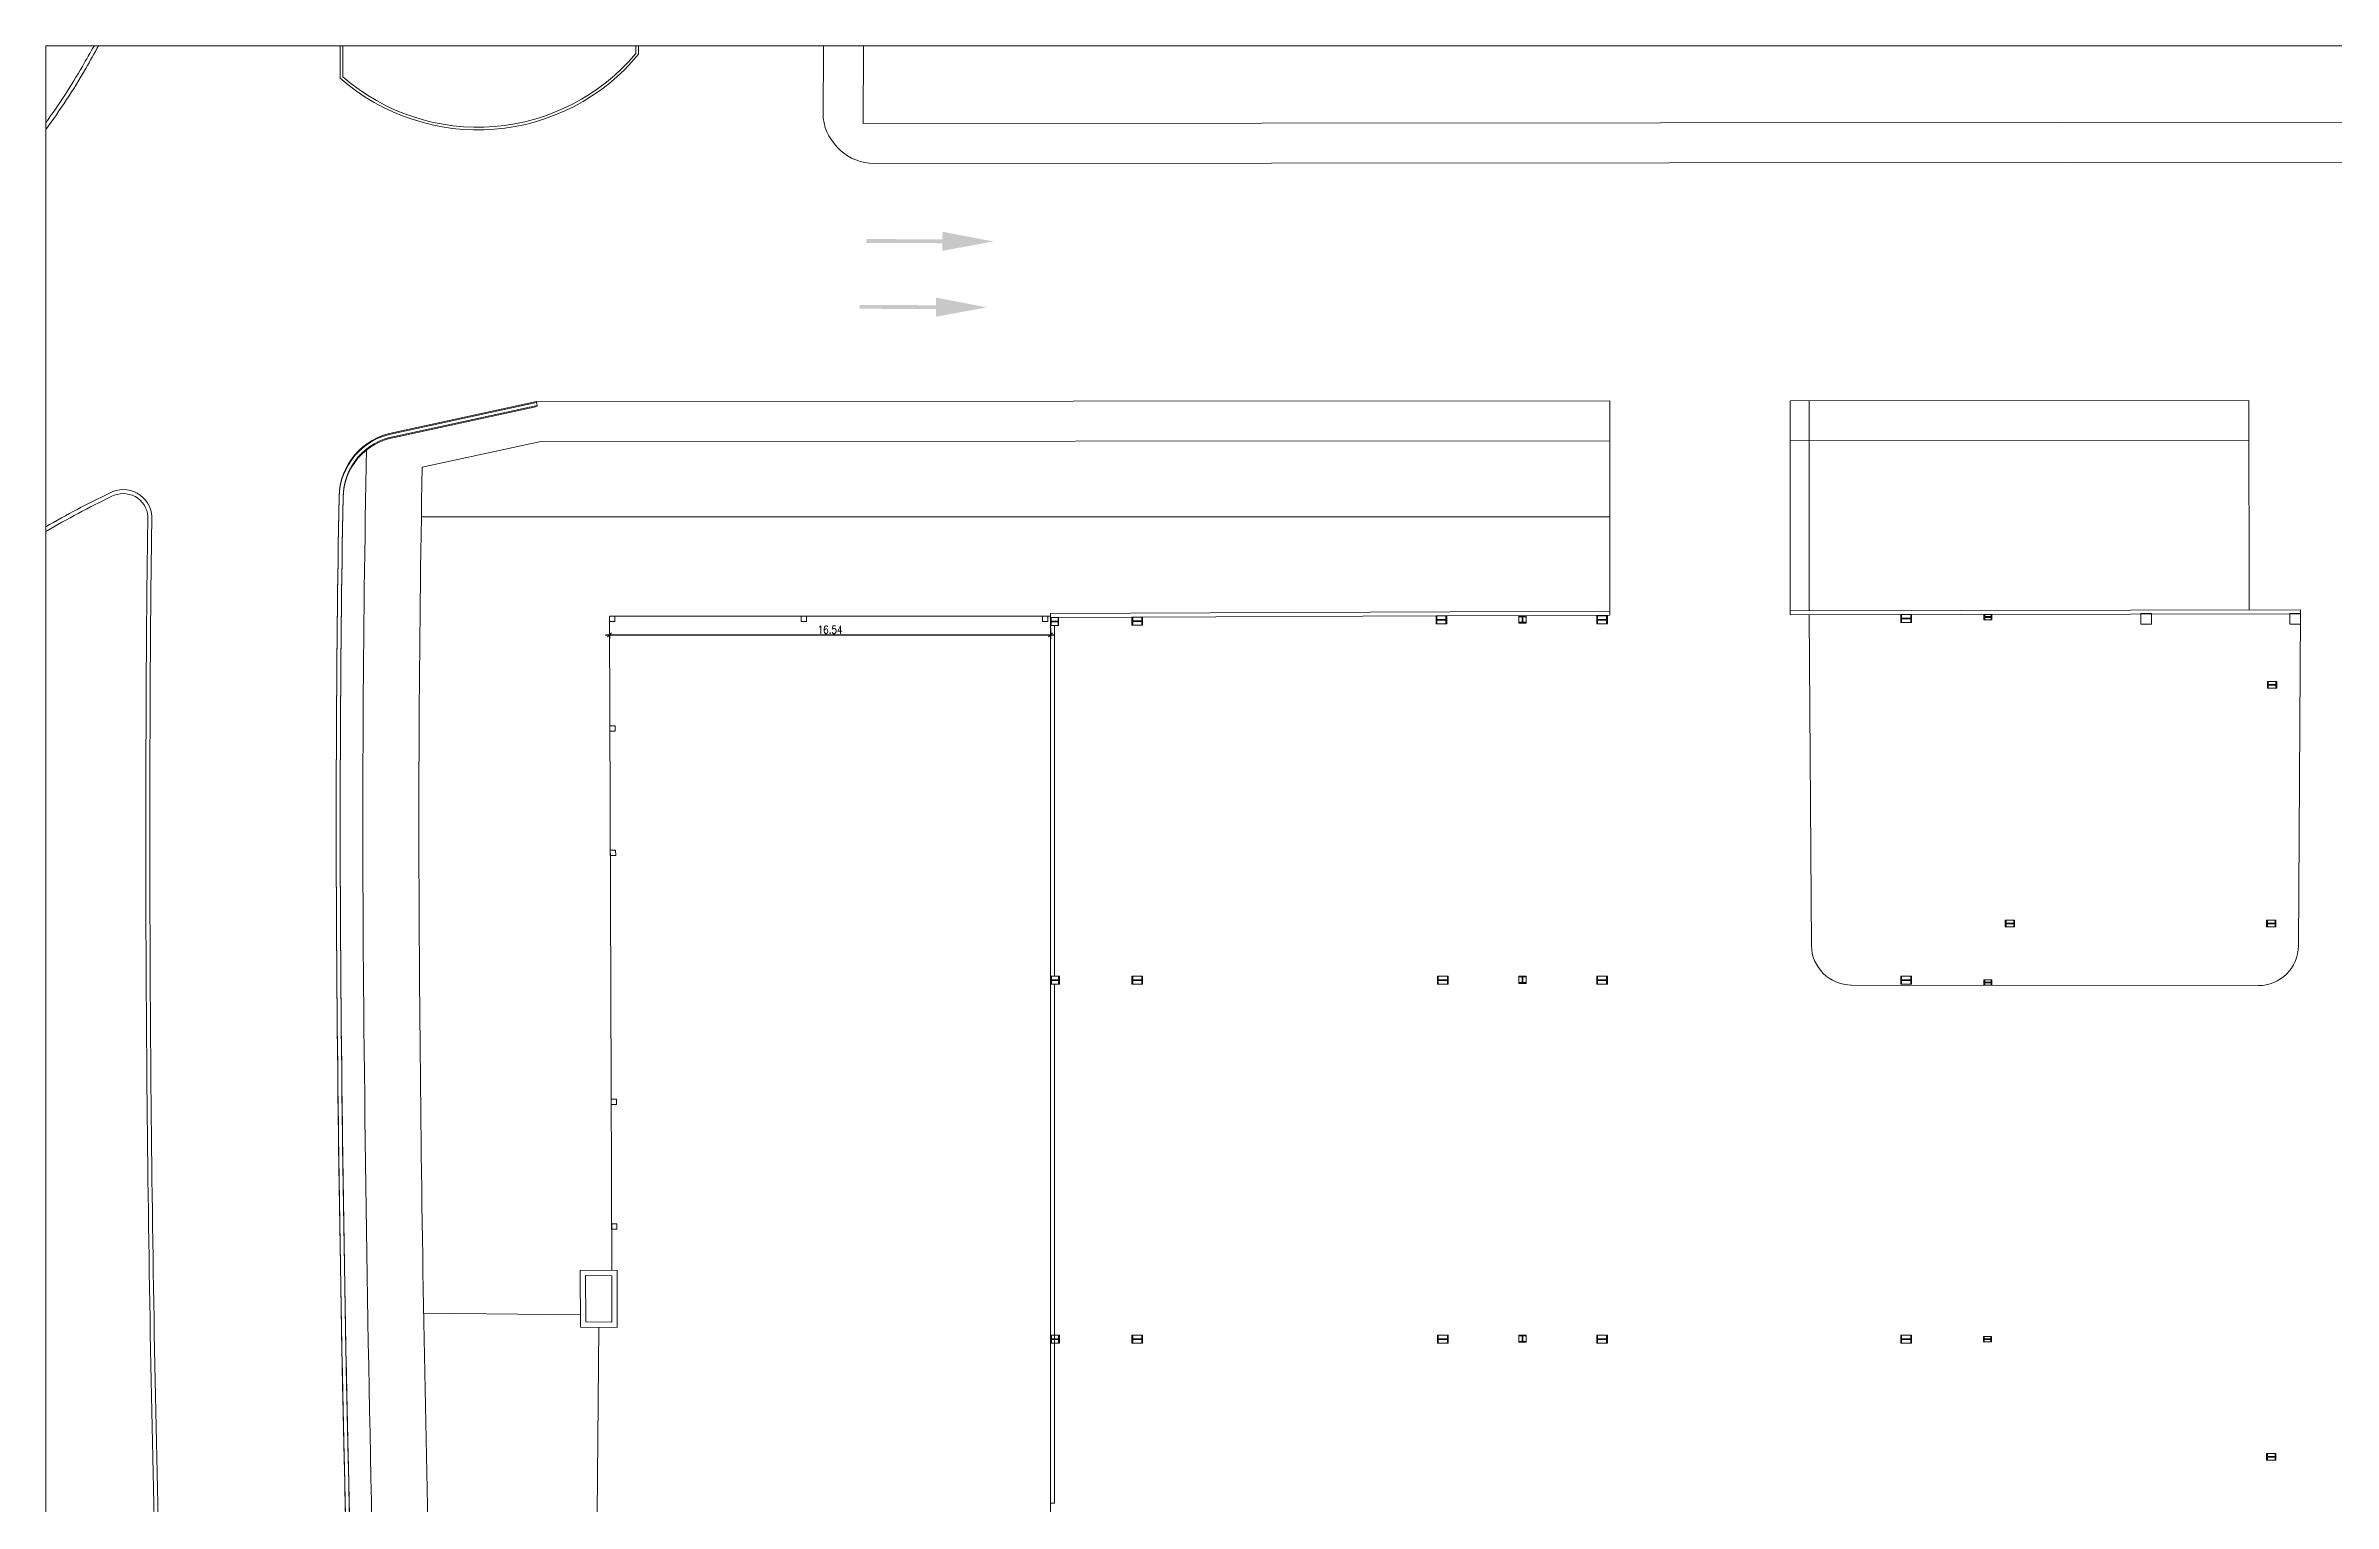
# Model space of a CAD drawing. Header units: millimetres. Extents: x 1010 to 1494, y -119 to 564.
# Drawn here: x 1170.8 to 1256.5, y 77.8 to 132.4 of the extents above; entities that cross this region are included whole.
import ezdxf

# ---------------------------------------------------------------- set-up
doc = ezdxf.new("R2010")
doc.units = ezdxf.units.MM
doc.header["$PDMODE"] = 3
doc.layers.get('0').update_dxf_attribs({"lineweight": 9})
doc.layers.get('Defpoints').update_dxf_attribs({"lineweight": 9})
doc.layers.add('Arquitectónico Bloqueado', color=9, linetype='Continuous', lineweight=9)
doc.layers.add('AS_DETECCION_P2', color=7, linetype='Continuous', lineweight=30)
doc.styles.add('DING', font='romans.shx', dxfattribs={"width": 0.8})
doc.linetypes.add('FENCELINE1', pattern='A,0.25,-0.1,[133,ltypeshp.shx,S=0.1,R=0,X=-0.1,Y=0],-0.1,1', length=1.45)
doc.dimstyles.new('DIM', dxfattribs={"dimscale": 0.15, "dimtxt": 2, "dimasz": 1, "dimexe": 1, "dimexo": 3, "dimgap": 0.25, "dimtad": 1, "dimtih": 1, "dimtoh": 1, "dimzin": 0, "dimdsep": 46, "dimtxsty": 'DING', "dimblk": 'OBLIQUE', "dimcen": 1, "dimdle": 1, "dimadec": 0, "dimazin": 0, "dimtfac": 1, "dimtmove": 0, "dimatfit": 0, "dimldrblk": 'ORIGIN2', "dimfxl": 1, "dimtolj": 1, "dimtzin": 0, "dimarcsym": 0})

# ---------------------------------------------------------------- blocks, each defined once
blk = doc.blocks.new('_Oblique')
at = {"color": 0, "linetype": 'ByBlock', "lineweight": -2}
blk.add_line((-0.5, -0.5), (0.5, 0.5), dxfattribs=at)
blk = doc.blocks.new('*D493')
at = {"layer": 'Arquitectónico Bloqueado', "color": 0, "lineweight": -2, "transparency": 16777216}
for p, q in [((1353.641, 110.323), (1370.477, 110.323)), ((1353.791, 110.365), (1353.791, 110.173)), ((1370.327, 110.565), (1370.327, 110.173))]:
    blk.add_line(p, q, dxfattribs=at)
at = {"layer": 'Defpoints', "color": 0, "transparency": 16777216}
for p in [(1353.791, 110.815), (1370.327, 111.015), (1370.327, 110.323)]:
    blk.add_point(p, dxfattribs=at)
at = {"layer": 'Arquitectónico Bloqueado', "color": 0, "lineweight": -2, "transparency": 16777216, "xscale": 0.15, "yscale": 0.15, "zscale": 0.15, "rotation": 180}
blk.add_blockref('_Oblique', (1353.791, 110.323), dxfattribs=at)
at = {"layer": 'Arquitectónico Bloqueado', "color": 0, "lineweight": -2, "transparency": 16777216, "xscale": 0.15, "yscale": 0.15, "zscale": 0.15}
blk.add_blockref('_Oblique', (1370.327, 110.323), dxfattribs=at)
at = {"layer": 'Arquitectónico Bloqueado', "color": 0, "transparency": 16777216, "insert": (1362.059, 110.51), "char_height": 0.3, "attachment_point": 5, "style": 'DING'}
blk.add_mtext('\\A1;16.54', dxfattribs=at)
blk = doc.blocks.new('_Origin2')
at = {"color": 0, "linetype": 'ByBlock', "lineweight": -2}
blk.add_line((-0.5, 0), (-1, 0), dxfattribs=at)
for radius in [0.5, 0.25]:
    blk.add_circle((0, 0), radius, dxfattribs=at)
blk = doc.blocks.new('Atquitectónico Base 1er Piso')
at = {"layer": 'Arquitectónico Bloqueado'}
for points in [[(1368.179, 125.056), (1366.271, 124.706), (1366.272, 124.992), (1363.412, 125.005), (1363.413, 125.148), (1366.273, 125.135), (1366.274, 125.422)], [(1367.937, 122.587), (1366.029, 122.238), (1366.03, 122.524), (1363.17, 122.536), (1363.171, 122.679), (1366.031, 122.667), (1366.032, 122.953)]]:
    blk.add_hatch(color=256, dxfattribs=at).paths.add_polyline_path(points, flags=16)
for p, q in [((1345.706, 117.899), (1351.049, 119.056)), ((1345.734, 117.751), (1351.081, 118.91)), ((1351.049, 119.056), (1351.081, 118.91)), ((1391.288, 119.083), (1391.29, 111.202)), ((1398.048, 119.088), (1415.256, 119.099)), ((1398.048, 119.088), (1398.05, 111.217)), ((1398.768, 119.088), (1398.77, 111.217)), ((1415.263, 111.257), (1415.256, 119.099)), ((1391.289, 114.735), (1346.735, 114.735)), ((1353.791, 110.815), (1353.871, 86.501)), ((1370.017, 111.015), (1353.99, 111.015)), ((1370.217, 111.015), (1370.328, 111.015)), ((1391.29, 111.202), (1370.327, 111.115)), ((1370.327, 77.78), (1370.327, 111.115)), ((1370.346, 110.965), (1370.346, 110.83)), ((1370.346, 110.83), (1370.616, 110.83)), ((1370.346, 110.8), (1370.346, 110.665)), ((1370.346, 110.8), (1370.616, 110.8)), ((1370.477, 97.529), (1370.477, 110.665)), ((1370.616, 110.83), (1370.616, 110.965)), ((1370.616, 110.665), (1370.616, 110.8)), ((1373.376, 110.977), (1370.627, 110.965)), ((1373.406, 110.979), (1373.406, 110.844)), ((1373.406, 110.844), (1373.746, 110.844)), ((1373.406, 110.814), (1373.406, 110.679)), ((1373.406, 110.814), (1373.746, 110.814)), ((1373.746, 110.844), (1373.746, 110.979)), ((1373.746, 110.679), (1373.746, 110.814)), ((1384.776, 111.025), (1373.776, 110.979)), ((1384.806, 111.026), (1384.806, 110.891)), ((1384.806, 110.891), (1385.146, 110.891)), ((1384.806, 110.861), (1384.806, 110.726)), ((1384.806, 110.861), (1385.146, 110.861)), ((1385.146, 110.891), (1385.146, 111.026)), ((1385.146, 110.726), (1385.146, 110.861)), ((1391.292, 111.052), (1385.176, 111.026)), ((1388.005, 110.996), (1387.882, 110.996)), ((1387.882, 110.786), (1388.005, 110.786)), ((1388.005, 110.786), (1388.005, 110.996)), ((1388.152, 110.996), (1388.035, 110.996)), ((1388.035, 110.786), (1388.035, 110.996)), ((1388.035, 110.786), (1388.152, 110.786)), ((1390.832, 111.026), (1390.832, 110.891)), ((1390.832, 110.891), (1391.172, 110.891)), ((1390.832, 110.861), (1390.832, 110.726)), ((1390.832, 110.861), (1391.172, 110.861)), ((1391.172, 110.891), (1391.172, 111.026)), ((1391.172, 110.726), (1391.172, 110.861)), ((1391.29, 111.202), (1391.292, 111.052)), ((1391.29, 111.052), (1391.29, 111.052)), ((1417.182, 111.259, 1.004), (1398.05, 111.217)), ((1398.05, 111.217), (1398.05, 111.067)), ((1417.182, 111.109, 1.004), (1398.05, 111.067)), ((1398.852, 98.683, -99.771), (1398.77, 111.068)), ((1402.232, 111.078), (1402.232, 110.943)), ((1402.232, 110.943), (1402.572, 110.943)), ((1402.232, 110.913), (1402.232, 110.778)), ((1402.232, 110.913), (1402.572, 110.913)), ((1402.572, 110.943), (1402.572, 111.078)), ((1402.572, 110.778), (1402.572, 110.913)), ((1405.35, 111.084, -99.771), (1405.35, 110.999, -99.771)), ((1405.35, 110.999, -99.771), (1405.59, 110.999, -99.771)), ((1405.35, 110.969, -99.771), (1405.35, 110.884, -99.771)), ((1405.35, 110.969, -99.771), (1405.59, 110.969, -99.771)), ((1405.59, 110.999, -99.771), (1405.59, 111.084, -99.771)), ((1405.59, 110.884, -99.771), (1405.59, 110.969, -99.771)), ((1417.182, 111.115, 1.004), (1417.107, 98.664, -99.771)), ((1417.182, 111.259, 1.004), (1417.182, 111.109, 1.004)), ((1415.978, 108.566), (1415.978, 108.456)), ((1415.978, 108.456), (1416.268, 108.456)), ((1415.978, 108.426), (1415.978, 108.316)), ((1415.978, 108.426), (1416.268, 108.426)), ((1416.268, 108.456), (1416.268, 108.566)), ((1416.268, 108.316), (1416.268, 108.426)), ((1406.148, 99.626), (1406.148, 99.516)), ((1406.148, 99.516), (1406.438, 99.516)), ((1406.148, 99.486), (1406.148, 99.376)), ((1406.148, 99.486), (1406.438, 99.486)), ((1406.438, 99.516), (1406.438, 99.626)), ((1406.438, 99.376), (1406.438, 99.486)), ((1415.948, 99.626), (1415.948, 99.516)), ((1415.948, 99.516), (1416.238, 99.516)), ((1415.948, 99.486), (1415.948, 99.376)), ((1415.948, 99.486), (1416.238, 99.486)), ((1416.238, 99.516), (1416.238, 99.626)), ((1416.238, 99.376), (1416.238, 99.486)), ((1370.357, 97.529), (1370.357, 97.394)), ((1370.357, 97.394), (1370.628, 97.394)), ((1370.357, 97.364), (1370.357, 97.229)), ((1370.357, 97.364), (1370.628, 97.364)), ((1370.477, 77.78), (1370.477, 97.229)), ((1370.628, 97.394), (1370.628, 97.529)), ((1370.628, 97.229), (1370.628, 97.364)), ((1373.406, 97.529), (1373.406, 97.394)), ((1373.406, 97.394), (1373.746, 97.394)), ((1373.406, 97.364), (1373.406, 97.229)), ((1373.406, 97.364), (1373.746, 97.364)), ((1373.746, 97.394), (1373.746, 97.529)), ((1373.746, 97.229), (1373.746, 97.364)), ((1384.862, 97.529), (1384.862, 97.394)), ((1384.862, 97.394), (1385.202, 97.394)), ((1384.862, 97.364), (1384.862, 97.229)), ((1384.862, 97.364), (1385.202, 97.364)), ((1385.202, 97.394), (1385.202, 97.529)), ((1385.202, 97.229), (1385.202, 97.364)), ((1388.005, 97.499), (1387.882, 97.499)), ((1387.882, 97.289), (1388.005, 97.289)), ((1388.005, 97.289), (1388.005, 97.499)), ((1388.152, 97.499), (1388.035, 97.499)), ((1388.035, 97.289), (1388.035, 97.499)), ((1388.035, 97.289), (1388.152, 97.289)), ((1390.832, 97.529), (1390.832, 97.394)), ((1390.832, 97.394), (1391.172, 97.394)), ((1390.832, 97.364), (1390.832, 97.229)), ((1390.832, 97.364), (1391.172, 97.364)), ((1391.172, 97.394), (1391.172, 97.529)), ((1391.172, 97.229), (1391.172, 97.364)), ((1400.347, 97.193, -99.771), (1415.605, 97.173, -99.771)), ((1402.232, 97.529), (1402.232, 97.394)), ((1402.232, 97.394), (1402.572, 97.394)), ((1402.232, 97.364), (1402.232, 97.229)), ((1402.232, 97.364), (1402.572, 97.364)), ((1402.572, 97.394), (1402.572, 97.529)), ((1402.572, 97.229), (1402.572, 97.364)), ((1405.35, 97.387, -99.771), (1405.35, 97.302, -99.771)), ((1405.35, 97.302, -99.771), (1405.59, 97.302, -99.771)), ((1405.35, 97.272, -99.771), (1405.35, 97.187, -99.771)), ((1405.35, 97.272, -99.771), (1405.59, 97.272, -99.771)), ((1405.59, 97.302, -99.771), (1405.59, 97.387, -99.771)), ((1405.59, 97.187, -99.771), (1405.59, 97.272, -99.771)), ((1352.7, 84.842), (1346.821, 84.895)), ((1370.357, 84.08), (1370.357, 83.945)), ((1370.628, 83.944), (1370.628, 84.079)), ((1373.406, 84.08), (1373.406, 83.945)), ((1373.746, 83.945), (1373.746, 84.08)), ((1384.862, 84.079), (1384.862, 83.944)), ((1385.202, 83.944), (1385.202, 84.079)), ((1388.005, 84.049), (1387.882, 84.049)), ((1388.005, 83.839), (1388.005, 84.049)), ((1388.152, 84.049), (1388.035, 84.049)), ((1388.035, 83.839), (1388.035, 84.049)), ((1390.832, 84.079), (1390.832, 83.944)), ((1391.172, 83.944), (1391.172, 84.079)), ((1402.232, 84.079), (1402.232, 83.944)), ((1402.572, 83.944), (1402.572, 84.079)), ((1370.357, 83.945), (1370.628, 83.944)), ((1370.357, 83.915), (1370.357, 83.78)), ((1370.357, 83.915), (1370.628, 83.914)), ((1370.628, 83.779), (1370.628, 83.914)), ((1373.406, 83.945), (1373.746, 83.945)), ((1373.406, 83.915), (1373.406, 83.78)), ((1373.406, 83.915), (1373.746, 83.915)), ((1373.746, 83.78), (1373.746, 83.915)), ((1384.862, 83.944), (1385.202, 83.944)), ((1384.862, 83.914), (1384.862, 83.779)), ((1384.862, 83.914), (1385.202, 83.914)), ((1385.202, 83.779), (1385.202, 83.914)), ((1387.882, 83.839), (1388.005, 83.839)), ((1388.035, 83.839), (1388.152, 83.839)), ((1390.832, 83.944), (1391.172, 83.944)), ((1390.832, 83.914), (1390.832, 83.779)), ((1390.832, 83.914), (1391.172, 83.914)), ((1391.172, 83.779), (1391.172, 83.914)), ((1402.232, 83.944), (1402.572, 83.944)), ((1402.232, 83.914), (1402.232, 83.779)), ((1402.232, 83.914), (1402.572, 83.914)), ((1402.572, 83.779), (1402.572, 83.914)), ((1405.332, 84.029), (1405.332, 83.944)), ((1405.332, 83.944), (1405.572, 83.944)), ((1405.332, 83.914), (1405.332, 83.829)), ((1405.332, 83.914), (1405.572, 83.914)), ((1405.572, 83.944), (1405.572, 84.029)), ((1405.572, 83.829), (1405.572, 83.914)), ((1415.948, 79.646), (1415.948, 79.536)), ((1415.948, 79.536), (1416.238, 79.536)), ((1415.948, 79.506), (1415.948, 79.396)), ((1415.948, 79.506), (1416.238, 79.506)), ((1416.118, 79.646), (1416.268, 79.646)), ((1416.238, 79.536), (1416.238, 79.646)), ((1416.238, 79.396), (1416.238, 79.506)), ((1370.327, 56.73), (1370.327, 77.78)), ((1370.327, 77.78), (1370.477, 77.78))]:
    blk.add_line(p, q, dxfattribs=at)
at = {"layer": 'Arquitectónico Bloqueado', "linetype": 'FENCELINE1'}
blk.add_line((1353.316, 75.936), (1353.392, 84.365), dxfattribs=at)
at = {"layer": 'Arquitectónico Bloqueado'}
for points in [[(1332.653, 129.247, 0.026896), (1334.155, 131.54, 0.00704), (1334.632, 132.389)], [(1332.653, 129.502, 0.02487), (1334.025, 131.615, 0.006447), (1334.462, 132.389)], [(1354.88, 132.389), (1354.879, 132.07, -0.422075), (1343.69, 131.177), (1343.693, 132.389)], [(1354.78, 132.389), (1354.779, 132.106, -0.418985), (1343.79, 131.222), (1343.793, 132.389)], [(1482.889, 128.079), (1363.717, 127.974, -0.370092), (1361.8, 129.68), (1361.806, 132.389)], [(1347.633, 56.418, -0.007922), (1346.675, 96.45, -0.007055), (1346.768, 116.594), (1351.21, 117.556), (1391.289, 117.583)], [(1346.082, 42.466, -0.009371), (1344.575, 96.431, -0.007281), (1344.68, 117.28)], [(1336.634, 114.757, 0.543817), (1335.041, 115.63, 0.017651), (1332.653, 114.365, 0.017651)], [(1336.484, 114.746, 0.544889), (1335.109, 115.497, 0.01824), (1332.653, 114.191, 0.01824)], [(1338.928, 18.53, -0.000608), (1338.85, 21.131), (1336.781, 74.856, -0.008888), (1336.444, 111.908), (1336.484, 114.746)], [(1339.078, 18.53, -0.000609), (1339, 21.136), (1336.931, 74.861, -0.008888), (1336.594, 111.906), (1336.634, 114.744)]]:
    blk.add_lwpolyline(points, format="xyb", dxfattribs=at)
for points in [[(1332.653, 132.389), (1482.889, 132.389), (1482.889, 18.53), (1332.653, 18.53)], [(1353.79, 111.015), (1353.791, 110.815), (1353.991, 110.815), (1353.99, 111.015)], [(1360.978, 111.015), (1360.978, 110.815), (1361.178, 110.814), (1361.178, 111.014)], [(1370.017, 111.015), (1370.017, 110.815), (1370.217, 110.815), (1370.217, 111.015)], [(1370.327, 110.665), (1370.327, 110.965), (1370.627, 110.965), (1370.627, 110.665)], [(1373.376, 110.679), (1373.776, 110.679), (1373.776, 110.979), (1373.376, 110.979)], [(1384.776, 110.726), (1385.176, 110.726), (1385.176, 111.026), (1384.776, 111.026)], [(1388.152, 110.756), (1388.152, 111.026), (1387.882, 111.026), (1387.882, 110.756)], [(1390.802, 110.726), (1391.202, 110.726), (1391.202, 111.026), (1390.802, 111.026)], [(1402.202, 110.778), (1402.602, 110.778), (1402.602, 111.078), (1402.202, 111.078)], [(1415.948, 108.316), (1416.298, 108.316), (1416.298, 108.566), (1415.948, 108.566)], [(1353.804, 106.909), (1353.804, 106.709), (1354.004, 106.71), (1354.004, 106.91)], [(1353.819, 102.244), (1353.82, 102.044), (1354.02, 102.045), (1354.019, 102.245)], [(1406.118, 99.376), (1406.468, 99.376), (1406.468, 99.626), (1406.118, 99.626)], [(1415.918, 99.376), (1416.268, 99.376), (1416.268, 99.626), (1415.918, 99.626)], [(1370.327, 97.229), (1370.658, 97.229), (1370.658, 97.529), (1370.327, 97.529)], [(1373.376, 97.229), (1373.776, 97.229), (1373.776, 97.529), (1373.376, 97.529)], [(1384.832, 97.229), (1385.232, 97.229), (1385.232, 97.529), (1384.832, 97.529)], [(1388.152, 97.259), (1388.152, 97.529), (1387.882, 97.529), (1387.882, 97.259)], [(1390.802, 97.229), (1391.202, 97.229), (1391.202, 97.529), (1390.802, 97.529)], [(1402.202, 97.229), (1402.602, 97.229), (1402.602, 97.529), (1402.202, 97.529)], [(1353.85, 92.914), (1353.85, 92.714), (1354.05, 92.715), (1354.05, 92.915)], [(1353.865, 88.249), (1353.866, 88.049), (1354.066, 88.049), (1354.065, 88.249)], [(1353.881, 84.561), (1353.875, 86.301), (1352.895, 86.31), (1352.901, 84.57)], [(1370.327, 83.78), (1370.658, 83.779), (1370.658, 84.079), (1370.327, 84.08)], [(1373.376, 83.78), (1373.776, 83.78), (1373.776, 84.08), (1373.376, 84.08)], [(1384.832, 83.779), (1385.232, 83.779), (1385.232, 84.079), (1384.832, 84.079)], [(1388.152, 83.809), (1388.152, 84.079), (1387.882, 84.079), (1387.882, 83.809)], [(1390.802, 83.779), (1391.202, 83.779), (1391.202, 84.079), (1390.802, 84.079)], [(1402.202, 83.779), (1402.602, 83.779), (1402.602, 84.079), (1402.202, 84.079)], [(1405.302, 83.829), (1405.602, 83.829), (1405.602, 84.029), (1405.302, 84.029)], [(1415.918, 79.396), (1416.268, 79.396), (1416.268, 79.646), (1415.918, 79.646)]]:
    blk.add_lwpolyline(points, close=True, dxfattribs=at)
for points in [[(1482.889, 129.579), (1363.299, 129.474), (1363.306, 132.389)], [(1351.049, 119.056), (1391.288, 119.083)], [(1398.049, 117.588), (1415.258, 117.599)], [(1354.082, 84.359), (1354.075, 86.499), (1352.694, 86.512), (1352.702, 84.372), (1354.082, 84.359)]]:
    blk.add_lwpolyline(points, dxfattribs=at)
at = {"layer": 'Arquitectónico Bloqueado', "elevation": 99.842}
for points in [[(1348.179, 41.529, -0.37809), (1345.05, 44.732, -0.009515), (1343.575, 96.386, -0.006652), (1343.648, 115.461, -0.360031), (1345.706, 117.863), (1351.049, 119.021)], [(1348.173, 41.68, -0.376546), (1345.199, 44.739, -0.009515), (1343.725, 96.388, -0.006652), (1343.798, 115.458, -0.360407), (1345.734, 117.716), (1351.081, 118.875)]]:
    blk.add_lwpolyline(points, format="xyb", dxfattribs=at)
at = {"layer": 'Arquitectónico Bloqueado'}
for points, elevation in [([(1405.32, 110.884), (1405.62, 110.884), (1405.62, 111.084), (1405.32, 111.084)], -99.771), ([(1411.607, 110.715), (1411.607, 111.115), (1411.207, 111.115), (1411.207, 110.715)], 1.004), ([(1417.182, 110.715), (1417.182, 111.115), (1416.782, 111.115), (1416.782, 110.715)], 1.004), ([(1405.32, 97.187), (1405.62, 97.187), (1405.62, 97.387), (1405.32, 97.387)], -99.771)]:
    blk.add_lwpolyline(points, close=True, dxfattribs=dict(at, elevation=elevation))
for centre, radius, start, end in [((1346.129, 115.453), 2.482, 99.81842, 179.02028), ((1346.129, 115.453), 2.332, 99.74219, 179.02028), ((2060.493, 103.237), 716.95, 179.020282, 180.544674), ((2060.493, 103.237), 716.8, 179.020282, 180.544674), ((1400.352, 98.693, -99.771), 1.5, 180.38896, 269.92618), ((1415.607, 98.673, -99.771), 1.5, 269.92618, 359.647), ((2651.469, 108.468), 1307.949, 180.527705, 182.632414), ((2650.674, 108.446), 1307.004, 180.527063, 182.633031)]:
    blk.add_arc(centre, radius, start, end, dxfattribs=at)
dim = blk.add_linear_dim(base=(1370.327, 110.323), p1=(1353.791, 110.815), p2=(1370.327, 111.015), dimstyle='DIM', dxfattribs=at)
dim.commit()
dim.dimension.update_dxf_attribs({"geometry": '*D493', "text_midpoint": (1362.059, 110.51)})
blk = doc.blocks.new('Arquitectónico Base 1er Piso')
at = {"layer": 'AS_DETECCION_P2'}
blk.add_blockref('Atquitectónico Base 1er Piso', (0, 0), dxfattribs=at)

msp = doc.modelspace()

# ---------------------------------------------------------------- block references
at = {"layer": 'Arquitectónico Bloqueado'}
msp.add_blockref('Arquitectónico Base 1er Piso', (-161.86899, 0), dxfattribs=at)

doc.saveas('drawing.dxf')
